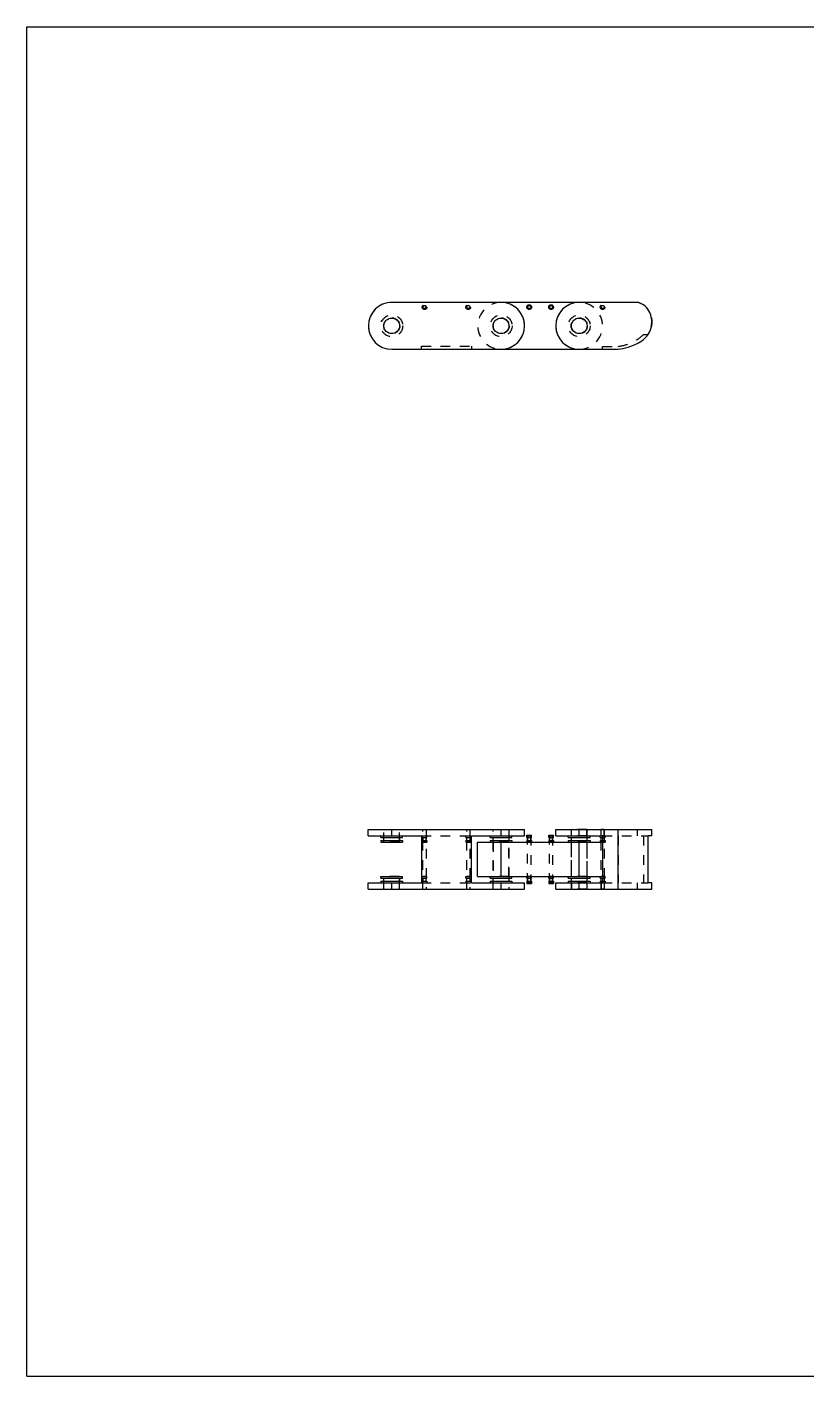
# Model space of a CAD drawing. Header units: inches. Extents: x 0 to 22, y 0 to 17.
# Drawn here: x 0 to 9.82, y 0 to 17 of the extents above; entities that cross this region are included whole.
import ezdxf

# ---------------------------------------------------------------- set-up
doc = ezdxf.new("R2010")
doc.units = ezdxf.units.IN
doc.header["$LTSCALE"] = 1.21
doc.header["$MEASUREMENT"] = 0
doc.linetypes.add('HIDDEN', pattern=[0.2, 0.1, -0.1])
doc.layers.get('0').update_dxf_attribs({"linetype": 'CONTINUOUS'})
doc.layers.add('02___PRT_ALL_AXES', color=7, linetype='CONTINUOUS')
doc.layers.add('DEFAULT_2', color=8, linetype='HIDDEN')

msp = doc.modelspace()

# ---------------------------------------------------------------- linework, layer by layer
at = {"color": 7, "linetype": 'Continuous'}
for p, q in [((0, 0), (0, 17)), ((0, 17), (22, 17)), ((5.974, 13.529), (4.596, 13.529)), ((7.691, 13.529), (6.958, 13.529)), ((4.596, 12.939), (5.974, 12.939)), ((6.958, 12.939), (7.45, 12.939)), ((4.3, 6.806), (4.97, 6.806)), ((4.596, 6.806), (4.596, 6.885)), ((4.596, 6.885), (5.974, 6.885)), ((4.97, 6.806), (4.97, 6.216)), ((5.6, 6.216), (5.6, 6.806)), ((5.6, 6.806), (6.269, 6.806)), ((5.974, 6.806), (5.974, 6.885)), ((6.663, 6.885), (7.872, 6.885)), ((6.663, 6.806), (6.663, 6.885)), ((7.45, 6.137), (7.45, 6.885)), ((7.872, 6.806), (7.872, 6.885)), ((4.458, 6.747), (4.458, 6.728)), ((4.458, 6.747), (4.733, 6.747)), ((4.493, 6.787), (4.493, 6.747)), ((4.698, 6.747), (4.698, 6.787)), ((4.733, 6.747), (4.733, 6.728)), ((5.836, 6.747), (5.836, 6.728)), ((5.836, 6.747), (6.111, 6.747)), ((5.871, 6.787), (5.871, 6.747)), ((6.076, 6.747), (6.076, 6.787)), ((6.111, 6.747), (6.111, 6.728)), ((6.298, 6.747), (6.298, 6.728)), ((6.298, 6.747), (6.357, 6.747)), ((6.306, 6.787), (6.306, 6.747)), ((6.35, 6.747), (6.35, 6.787)), ((6.357, 6.747), (6.357, 6.728)), ((6.574, 6.747), (6.633, 6.747)), ((6.574, 6.747), (6.574, 6.728)), ((6.582, 6.787), (6.582, 6.747)), ((6.625, 6.747), (6.625, 6.787)), ((6.633, 6.747), (6.633, 6.728)), ((6.82, 6.747), (7.096, 6.747)), ((6.82, 6.747), (6.82, 6.728)), ((6.855, 6.787), (6.855, 6.747)), ((7.06, 6.747), (7.06, 6.787)), ((7.096, 6.747), (7.096, 6.728)), ((7.224, 6.747), (7.253, 6.747)), ((7.224, 6.747), (7.224, 6.728)), ((7.231, 6.787), (7.231, 6.747)), ((4.3, 6.216), (4.97, 6.216)), ((4.3, 6.137), (6.269, 6.137)), ((4.458, 6.236), (4.458, 6.216)), ((4.458, 6.236), (4.733, 6.236)), ((4.493, 6.275), (4.493, 6.236)), ((4.596, 6.137), (4.596, 6.216)), ((4.698, 6.236), (4.698, 6.275)), ((4.733, 6.236), (4.733, 6.216)), ((5.6, 6.216), (6.269, 6.216)), ((5.836, 6.236), (5.836, 6.216)), ((5.836, 6.236), (6.111, 6.236)), ((5.871, 6.275), (5.871, 6.236)), ((5.974, 6.137), (5.974, 6.216)), ((6.076, 6.236), (6.076, 6.275)), ((6.111, 6.236), (6.111, 6.216)), ((6.298, 6.236), (6.357, 6.236)), ((6.298, 6.236), (6.298, 6.216)), ((6.306, 6.275), (6.306, 6.236)), ((6.35, 6.236), (6.35, 6.275)), ((6.357, 6.236), (6.357, 6.216)), ((6.574, 6.236), (6.633, 6.236)), ((6.574, 6.236), (6.574, 6.216)), ((6.582, 6.275), (6.582, 6.236)), ((6.625, 6.236), (6.625, 6.275)), ((6.633, 6.236), (6.633, 6.216)), ((6.663, 6.137), (6.663, 6.216)), ((6.663, 6.137), (7.872, 6.137)), ((6.82, 6.236), (7.096, 6.236)), ((6.82, 6.236), (6.82, 6.216)), ((6.855, 6.275), (6.855, 6.236)), ((7.06, 6.236), (7.06, 6.275)), ((7.096, 6.236), (7.096, 6.216)), ((7.224, 6.236), (7.253, 6.236)), ((7.224, 6.236), (7.224, 6.216)), ((7.231, 6.275), (7.231, 6.236)), ((7.872, 6.137), (7.872, 6.216)), ((0, 0), (22, 0))]:
    msp.add_line(p, q, dxfattribs=at)
msp.add_arc((6.958, 13.234), 0.295, 90, 270, dxfattribs=at)
msp.add_open_spline([(7.45, 12.939), (7.526, 12.949), (7.693, 12.992), (7.879, 13.153), (7.883, 13.403), (7.767, 13.515), (7.691, 13.529)], degree=3, knots=[0, 0, 0, 0, 0.292041, 0.50707, 0.777281, 1, 1, 1, 1], dxfattribs=at)
at = {"layer": '02___PRT_ALL_AXES', "color": 7, "linetype": 'Continuous'}
for p, q in [((6.958, 13.529), (5.974, 13.529)), ((5.974, 12.939), (6.958, 12.939)), ((4.3, 6.806), (4.3, 6.885)), ((4.3, 6.885), (4.596, 6.885)), ((4.458, 6.787), (4.458, 6.806)), ((4.733, 6.787), (4.733, 6.806)), ((5.836, 6.787), (5.836, 6.806)), ((5.974, 6.885), (6.269, 6.885)), ((6.111, 6.787), (6.111, 6.806)), ((6.269, 6.806), (6.269, 6.885)), ((6.298, 6.787), (6.298, 6.814)), ((6.298, 6.814), (6.357, 6.814)), ((6.298, 6.806), (6.357, 6.806)), ((6.357, 6.787), (6.357, 6.814)), ((6.574, 6.814), (6.633, 6.814)), ((6.574, 6.787), (6.574, 6.814)), ((6.574, 6.806), (6.633, 6.806)), ((6.633, 6.787), (6.633, 6.814)), ((6.663, 6.806), (7.253, 6.806)), ((6.82, 6.787), (6.82, 6.806)), ((6.958, 6.806), (6.958, 6.885)), ((7.096, 6.787), (7.096, 6.806)), ((7.224, 6.787), (7.224, 6.806)), ((7.253, 6.806), (7.253, 6.216)), ((7.872, 6.806), (7.826, 6.806)), ((7.826, 6.216), (7.826, 6.806)), ((4.458, 6.787), (4.733, 6.787)), ((4.458, 6.728), (4.733, 6.728)), ((5.678, 6.295), (5.678, 6.728)), ((5.678, 6.728), (7.253, 6.728)), ((5.836, 6.787), (6.111, 6.787)), ((5.974, 6.295), (5.974, 6.728)), ((6.298, 6.787), (6.357, 6.787)), ((6.574, 6.787), (6.633, 6.787)), ((6.82, 6.787), (7.096, 6.787)), ((6.958, 6.295), (6.958, 6.728)), ((7.224, 6.787), (7.253, 6.787)), ((4.458, 6.275), (4.458, 6.295)), ((4.458, 6.295), (4.733, 6.295)), ((4.733, 6.275), (4.733, 6.295)), ((5.678, 6.295), (7.253, 6.295)), ((5.836, 6.275), (5.836, 6.295)), ((6.111, 6.275), (6.111, 6.295)), ((6.298, 6.275), (6.298, 6.295)), ((6.357, 6.275), (6.357, 6.295)), ((6.574, 6.275), (6.574, 6.295)), ((6.633, 6.275), (6.633, 6.295)), ((6.82, 6.275), (6.82, 6.295)), ((7.096, 6.275), (7.096, 6.295)), ((7.224, 6.275), (7.224, 6.295)), ((4.3, 6.137), (4.3, 6.216)), ((4.458, 6.275), (4.733, 6.275)), ((5.836, 6.275), (6.111, 6.275)), ((6.269, 6.137), (6.269, 6.216)), ((6.298, 6.275), (6.357, 6.275)), ((6.298, 6.216), (6.357, 6.216)), ((6.298, 6.216), (6.298, 6.208)), ((6.298, 6.208), (6.357, 6.208)), ((6.357, 6.216), (6.357, 6.208)), ((6.574, 6.275), (6.633, 6.275)), ((6.574, 6.216), (6.633, 6.216)), ((6.574, 6.216), (6.574, 6.208)), ((6.574, 6.208), (6.633, 6.208)), ((6.633, 6.216), (6.633, 6.208)), ((6.663, 6.216), (7.253, 6.216)), ((6.82, 6.275), (7.096, 6.275)), ((6.958, 6.137), (6.958, 6.216)), ((7.224, 6.275), (7.253, 6.275)), ((7.872, 6.216), (7.826, 6.216))]:
    msp.add_line(p, q, dxfattribs=at)
at = {"layer": '02___PRT_ALL_AXES', "color": 8, "linetype": 'HIDDEN'}
for p, q in [((7.691, 13.529), (6.958, 13.529)), ((7.768, 13.125), (7.826, 13.125)), ((6.958, 12.939), (7.253, 12.939)), ((7.253, 12.975), (7.45, 12.975)), ((7.253, 12.939), (7.253, 12.975)), ((4.458, 6.806), (4.733, 6.806)), ((4.596, 6.885), (4.694, 6.885)), ((4.98, 6.787), (4.98, 6.806)), ((4.98, 6.806), (5.039, 6.806)), ((4.989, 6.885), (5.029, 6.885)), ((5.039, 6.787), (5.039, 6.806)), ((5.531, 6.787), (5.531, 6.806)), ((5.531, 6.806), (5.59, 6.806)), ((5.541, 6.885), (5.58, 6.885)), ((5.59, 6.787), (5.59, 6.806)), ((5.836, 6.806), (6.111, 6.806)), ((5.875, 6.885), (5.974, 6.885)), ((6.308, 6.216), (6.308, 6.806)), ((6.348, 6.806), (6.348, 6.216)), ((6.584, 6.216), (6.584, 6.806)), ((6.623, 6.806), (6.623, 6.216)), ((7.056, 6.885), (6.859, 6.885)), ((6.859, 6.806), (6.859, 6.885)), ((7.056, 6.806), (7.056, 6.885)), ((7.273, 6.885), (7.233, 6.885)), ((7.233, 6.806), (7.233, 6.885)), ((7.253, 6.806), (7.826, 6.806)), ((7.273, 6.806), (7.273, 6.885)), ((7.283, 6.787), (7.283, 6.806)), ((7.45, 6.806), (7.45, 6.216)), ((7.691, 6.806), (7.691, 6.885)), ((7.768, 6.806), (7.768, 6.216)), ((4.98, 6.787), (5.039, 6.787)), ((4.98, 6.728), (5.039, 6.728)), ((5.531, 6.787), (5.59, 6.787)), ((5.531, 6.728), (5.59, 6.728)), ((5.875, 6.728), (5.875, 6.295)), ((6.072, 6.295), (6.072, 6.728)), ((6.859, 6.295), (6.859, 6.728)), ((7.056, 6.728), (7.056, 6.295)), ((7.253, 6.787), (7.283, 6.787)), ((7.253, 6.728), (7.283, 6.728)), ((4.98, 6.275), (4.98, 6.295)), ((4.98, 6.295), (5.039, 6.295)), ((5.039, 6.275), (5.039, 6.295)), ((5.531, 6.275), (5.531, 6.295)), ((5.531, 6.295), (5.59, 6.295)), ((5.59, 6.275), (5.59, 6.295)), ((7.253, 6.295), (7.283, 6.295)), ((7.283, 6.275), (7.283, 6.295)), ((4.458, 6.216), (4.733, 6.216)), ((4.98, 6.275), (5.039, 6.275)), ((4.98, 6.216), (5.039, 6.216)), ((5.531, 6.275), (5.59, 6.275)), ((5.531, 6.216), (5.59, 6.216)), ((5.836, 6.216), (6.111, 6.216)), ((6.859, 6.216), (6.859, 6.137)), ((7.056, 6.137), (6.859, 6.137)), ((7.056, 6.216), (7.056, 6.137)), ((7.233, 6.216), (7.233, 6.137)), ((7.273, 6.137), (7.233, 6.137)), ((7.253, 6.275), (7.283, 6.275)), ((7.253, 6.216), (7.826, 6.216)), ((7.273, 6.216), (7.273, 6.137)), ((7.691, 6.137), (7.691, 6.216))]:
    msp.add_line(p, q, dxfattribs=at)
for centre, radius in [((5.009, 13.47), 0.0295), ((5.009, 13.47), 0.0217), ((5.56, 13.47), 0.0295), ((5.56, 13.47), 0.0217), ((6.328, 13.47), 0.0217), ((6.328, 13.47), 0.0197), ((6.604, 13.47), 0.0217), ((6.604, 13.47), 0.0197), ((7.253, 13.47), 0.0295), ((7.253, 13.47), 0.0217), ((4.596, 13.234), 0.138), ((4.596, 13.234), 0.102), ((5.974, 13.234), 0.138), ((5.974, 13.234), 0.102), ((6.958, 13.234), 0.138), ((6.958, 13.234), 0.102)]:
    msp.add_circle(centre, radius, dxfattribs=at)
at = {"layer": '02___PRT_ALL_AXES', "color": 7, "linetype": 'Continuous'}
for centre, radius in [((5.009, 13.47), 0.0197), ((5.56, 13.47), 0.0197), ((6.328, 13.47), 0.0295), ((6.604, 13.47), 0.0295), ((7.253, 13.47), 0.0197), ((4.596, 13.234), 0.0984), ((5.974, 13.234), 0.0984), ((6.958, 13.234), 0.0984)]:
    msp.add_circle(centre, radius, dxfattribs=at)
for centre, start, end in [((4.596, 13.234), 90, 270), ((5.974, 13.234), 270, 90)]:
    msp.add_arc(centre, 0.295, start, end, dxfattribs=at)
at = {"layer": '02___PRT_ALL_AXES', "color": 8, "linetype": 'HIDDEN'}
for centre, radius, start, end in [((5.974, 13.234), 0.295, 90, 270), ((6.958, 13.234), 0.295, 90, 270), ((6.958, 13.234), 0.295, 270, 90), ((7.65, 13.315), 0.218, 69.9099, 79.3016), ((7.608, 13.274), 0.264, 325.4596, 325.8137)]:
    msp.add_arc(centre, radius, start, end, dxfattribs=at)
for points, knots in [([(7.725, 13.52), (7.783, 13.498), (7.883, 13.391), (7.88, 13.216), (7.833, 13.135), (7.826, 13.126)], [0, 0, 0, 0, 0.378774, 0.924379, 1, 1, 1, 1]), ([(7.45, 12.975), (7.512, 12.983), (7.626, 13.016), (7.724, 13.083), (7.768, 13.125)], [0, 0, 0, 0, 0.509145, 1, 1, 1, 1])]:
    msp.add_open_spline(points, degree=3, knots=knots, dxfattribs=at)
at = {"layer": 'DEFAULT_2', "color": 8, "linetype": 'HIDDEN'}
for p, q in [((4.97, 12.939), (4.97, 12.978)), ((4.97, 12.978), (5.6, 12.978)), ((5.6, 12.978), (5.6, 12.939)), ((4.497, 6.728), (4.497, 6.885)), ((4.694, 6.728), (4.694, 6.885)), ((4.97, 6.806), (5.6, 6.806)), ((4.989, 6.137), (4.989, 6.885)), ((5.029, 6.885), (5.029, 6.137)), ((5.541, 6.137), (5.541, 6.885)), ((5.58, 6.885), (5.58, 6.137)), ((5.875, 6.137), (5.875, 6.885)), ((6.072, 6.885), (6.072, 6.137)), ((6.308, 6.806), (6.308, 6.728)), ((6.348, 6.806), (6.308, 6.806)), ((6.348, 6.728), (6.348, 6.806)), ((6.623, 6.806), (6.584, 6.806)), ((6.584, 6.806), (6.584, 6.728)), ((6.623, 6.728), (6.623, 6.806)), ((6.859, 6.137), (6.859, 6.885)), ((7.056, 6.806), (6.859, 6.806)), ((7.056, 6.885), (7.056, 6.137)), ((7.233, 6.137), (7.233, 6.885)), ((7.273, 6.806), (7.233, 6.806)), ((7.273, 6.885), (7.273, 6.137)), ((4.694, 6.728), (4.497, 6.728)), ((4.98, 6.747), (4.98, 6.728)), ((4.98, 6.747), (5.039, 6.747)), ((4.987, 6.787), (4.987, 6.747)), ((5.029, 6.728), (4.989, 6.728)), ((5.031, 6.747), (5.031, 6.787)), ((5.039, 6.747), (5.039, 6.728)), ((5.531, 6.747), (5.531, 6.728)), ((5.531, 6.747), (5.59, 6.747)), ((5.539, 6.787), (5.539, 6.747)), ((5.58, 6.728), (5.541, 6.728)), ((5.582, 6.747), (5.582, 6.787)), ((5.59, 6.747), (5.59, 6.728)), ((6.072, 6.728), (5.875, 6.728)), ((6.348, 6.728), (6.308, 6.728)), ((6.623, 6.728), (6.584, 6.728)), ((7.056, 6.728), (6.859, 6.728)), ((7.273, 6.728), (7.233, 6.728)), ((7.253, 6.747), (7.283, 6.747)), ((7.275, 6.747), (7.275, 6.787)), ((7.283, 6.747), (7.283, 6.728)), ((4.497, 6.137), (4.497, 6.295)), ((4.694, 6.295), (4.497, 6.295)), ((4.694, 6.137), (4.694, 6.295)), ((5.029, 6.295), (4.989, 6.295)), ((5.58, 6.295), (5.541, 6.295)), ((6.072, 6.295), (5.875, 6.295)), ((6.348, 6.295), (6.308, 6.295)), ((6.308, 6.295), (6.308, 6.216)), ((6.348, 6.216), (6.348, 6.295)), ((6.623, 6.295), (6.584, 6.295)), ((6.584, 6.295), (6.584, 6.216)), ((6.623, 6.216), (6.623, 6.295)), ((7.056, 6.295), (6.859, 6.295)), ((7.273, 6.295), (7.233, 6.295)), ((4.97, 6.216), (5.6, 6.216)), ((4.98, 6.236), (4.98, 6.216)), ((4.98, 6.236), (5.039, 6.236)), ((4.987, 6.275), (4.987, 6.236)), ((5.031, 6.236), (5.031, 6.275)), ((5.039, 6.236), (5.039, 6.216)), ((5.531, 6.236), (5.531, 6.216)), ((5.531, 6.236), (5.59, 6.236)), ((5.539, 6.275), (5.539, 6.236)), ((5.582, 6.236), (5.582, 6.275)), ((5.59, 6.236), (5.59, 6.216)), ((6.348, 6.216), (6.308, 6.216)), ((6.623, 6.216), (6.584, 6.216)), ((7.056, 6.216), (6.859, 6.216)), ((7.273, 6.216), (7.233, 6.216)), ((7.253, 6.236), (7.283, 6.236)), ((7.275, 6.236), (7.275, 6.275)), ((7.283, 6.236), (7.283, 6.216))]:
    msp.add_line(p, q, dxfattribs=at)
for centre, radius in [((5.009, 13.47), 0.0295), ((5.009, 13.47), 0.0197), ((5.56, 13.47), 0.0295), ((5.56, 13.47), 0.0197), ((6.328, 13.47), 0.0295), ((6.328, 13.47), 0.0197), ((6.604, 13.47), 0.0295), ((6.604, 13.47), 0.0197), ((7.253, 13.47), 0.0295), ((7.253, 13.47), 0.0197), ((4.596, 13.234), 0.138), ((4.596, 13.234), 0.0984), ((5.974, 13.234), 0.138), ((5.974, 13.234), 0.0984), ((6.958, 13.234), 0.138), ((6.958, 13.234), 0.0984)]:
    msp.add_circle(centre, radius, dxfattribs=at)
for centre, start, end in [((4.596, 13.234), 90, 270), ((5.974, 13.234), 270, 90)]:
    msp.add_arc(centre, 0.295, start, end, dxfattribs=at)

doc.saveas('drawing.dxf')
